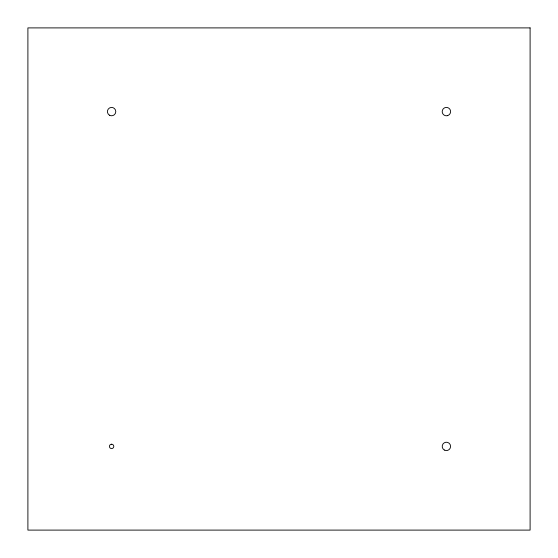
<?xml version="1.0" encoding="UTF-8"?>
<svg xmlns="http://www.w3.org/2000/svg" width="558" height="558" viewBox="0 0 558 558"><rect width="100%" height="100%" fill="white"/><g stroke="black" fill="none" stroke-linecap="round" stroke-linejoin="round"><path stroke-width="0.84" d="M111.635 444.224L111.077 444.287A2.176 2.176 0 0 0 109.452 446.742A2.176 2.176 0 0 0 111.753 448.569A2.176 2.176 0 0 0 113.776 446.435L113.713 445.877A2.176 2.176 0 0 0 111.635 444.224M447.3 115.687L446.212 115.778A4.185 4.185 0 0 1 442.313 112.5L442.222 111.412A4.185 4.185 0 0 1 446.219 107.422A4.185 4.185 0 0 1 450.55 111.056A4.185 4.185 0 0 1 447.3 115.687M530.1 27.9L27.9 27.9L27.9 530.1L530.1 530.1L530.1 27.9M444.308 450.027A4.185 4.185 0 0 0 450.585 446.4A4.185 4.185 0 0 0 444.308 442.773A4.185 4.185 0 0 0 444.308 450.027M109.508 115.227A4.185 4.185 0 0 0 115.785 111.6A4.185 4.185 0 0 0 109.508 107.973A4.185 4.185 0 0 0 109.508 115.227"/></g></svg>
